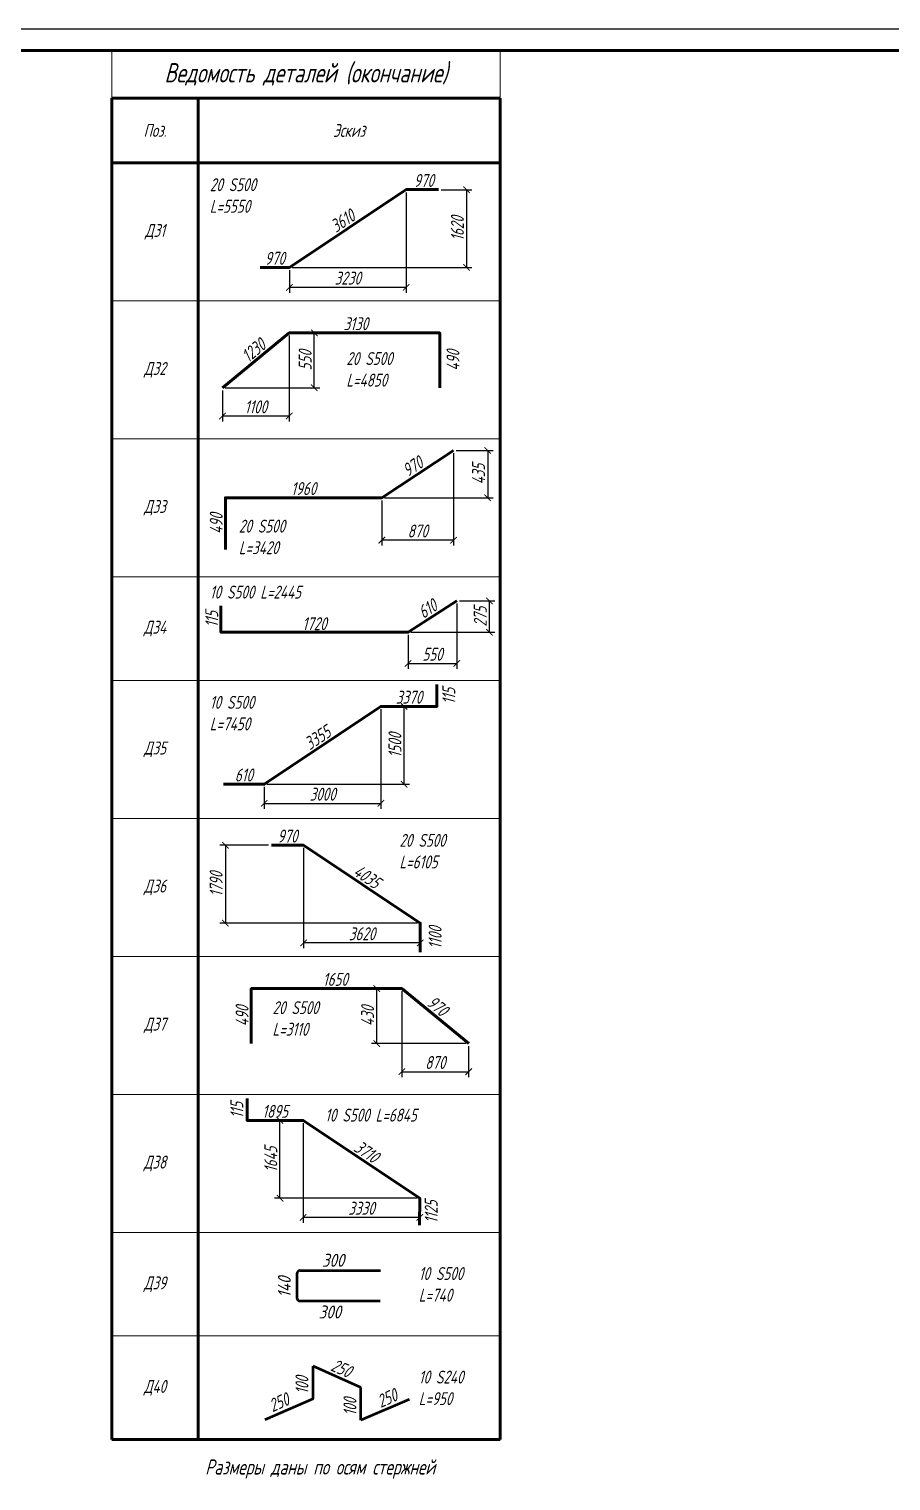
# Paper-space layout 'Спецификация' of a CAD drawing. Header units: millimetres. Extents: x 0 to 840, y 0 to 1163.
# Drawn here: x 220 to 419.8, y 257.4 to 594 of the extents above; entities that cross this region are included whole.
import ezdxf

# ---------------------------------------------------------------- set-up
doc = ezdxf.new("R2010")
doc.units = ezdxf.units.MM
doc.layers.get('Defpoints').update_dxf_attribs({"color": 8})
doc.layers.add('!bru Текст', color=124, linetype='Continuous')
for name, color, linetype, lineweight in [('Обозначение', 94, 'Continuous', 25), ('Обозначения', 82, 'Continuous', 25), ('Основная', 7, 'Continuous', 60)]:
    doc.layers.add(name, color=color, linetype=linetype, lineweight=lineweight)
doc.styles.add('Build', font='simplex.shx', dxfattribs={"width": 0.7, "oblique": 15})
doc.styles.add('KJ', font='simplex.shx', dxfattribs={"width": 0.7, "oblique": 15})
doc.styles.get("Standard").update_dxf_attribs({"font": 'simplex.shx', "width": 0.7, "oblique": 15, "height": 3})
doc.dimstyles.new('Default', dxfattribs={"dimtxt": 3, "dimasz": 1.5, "dimexe": 1.25, "dimexo": 0.625, "dimtad": 1, "dimdec": 0, "dimtxsty": 'Standard', "dimblk": 'ARCHTICK', "dimcen": 2.5, "dimadec": 0, "dimazin": 0, "dimtfac": 1, "dimtdec": 0, "dimtmove": 0, "dimatfit": 3, "dimfxl": 1, "dimarcsym": 0})

# ---------------------------------------------------------------- blocks, each defined once
blk = doc.blocks.new('*U18')
at = {"layer": 'Обозначения'}
blk.add_lwpolyline([(0, 0), (840, 0), (840, 594), (0, 594)], close=True, dxfattribs=at)
at = {"layer": 'Обозначения', "lineweight": 60}
blk.add_lwpolyline([(20, 5), (835, 5), (835, 589), (20, 589)], close=True, dxfattribs=at)
blk = doc.blocks.new('*T790')
at = {"layer": 'Defpoints', "color": 8, "linetype": 'ByBlock', "lineweight": 0, "transparency": 16777216}
for p, q in [((0, 0), (90, 0)), ((0, 0), (0, -11)), ((90, 0), (90, -11))]:
    blk.add_line(p, q, dxfattribs=at)
at = {"layer": 'Обозначения', "color": 0, "linetype": 'Continuous', "lineweight": 60, "transparency": 16777216}
for p, q in [((0, -11), (90, -11)), ((0, -11), (0, -322)), ((20, -11), (20, -322)), ((90, -11), (90, -322)), ((0, -26), (90, -26)), ((0, -322), (90, -322))]:
    blk.add_line(p, q, dxfattribs=at)
at = {"layer": 'Обозначения', "color": 0, "linetype": 'Continuous', "lineweight": 15, "transparency": 16777216}
for p, q in [((0, -58), (90, -58)), ((0, -90), (90, -90)), ((0, -122), (90, -122)), ((0, -146), (90, -146)), ((0, -178), (90, -178)), ((0, -210), (90, -210)), ((0, -242), (90, -242)), ((0, -274), (90, -274)), ((0, -298), (90, -298))]:
    blk.add_line(p, q, dxfattribs=at)
at = {"layer": 'Обозначения', "color": 0, "transparency": 16777216, "attachment_point": 5}
for s, insert, char_height, width in [('Ведомость деталей (окончание)', (45, -5.5), 4.5, 87), ('Поз.', (10, -18.5), 3, 17), ('Эскиз', (55, -18.5), 3, 67), ('Д31', (10, -42), 3, 17), ('Д32', (10, -74), 3, 17), ('Д33', (10, -106), 3, 17), ('Д34', (10, -134), 3, 17), ('Д35', (10, -162), 3, 17), ('Д36', (10, -194), 3, 17), ('Д37', (10, -226), 3, 17), ('Д38', (10, -258), 3, 17), ('Д39', (10, -286), 3, 17), ('Д40', (10, -310), 3, 17)]:
    blk.add_mtext(s, dxfattribs=dict(at, insert=insert, char_height=char_height, width=width))
blk = doc.blocks.new('*D815')
at = {"layer": 'Defpoints', "color": 0, "transparency": 16777216}
for p in [(301.57, 436.96, -33.33), (301.57, 436.96), (274.52, 418.93)]:
    blk.add_point(p, dxfattribs=at)
at = {"layer": 'Обозначение', "color": 0, "transparency": 16777216, "insert": (286.87, 429.71), "char_height": 3, "attachment_point": 5, "rotation": 33.6901}
blk.add_mtext('3355', dxfattribs=at)
blk = doc.blocks.new('_ArchTick')
at = {"color": 0, "linetype": 'ByBlock', "const_width": 0.15}
blk.add_lwpolyline([(-0.5, -0.5), (0.5, 0.5)], dxfattribs=at)
blk = doc.blocks.new('*D816')
at = {"layer": 'Defpoints', "color": 0, "transparency": 16777216}
for p in [(301.57, 436.96), (314.56, 436.96, -33.33), (314.56, 436.96)]:
    blk.add_point(p, dxfattribs=at)
at = {"layer": 'Обозначение', "color": 0, "transparency": 16777216, "insert": (308.07, 439.09), "char_height": 3, "attachment_point": 5}
blk.add_mtext('3370', dxfattribs=at)
blk = doc.blocks.new('*D817')
at = {"layer": 'Defpoints', "color": 0, "transparency": 16777216}
for p in [(265.53, 485.33), (301.78, 485.33, -100), (301.78, 485.33)]:
    blk.add_point(p, dxfattribs=at)
at = {"layer": 'Обозначение', "color": 0, "transparency": 16777216, "insert": (283.65, 487.46), "char_height": 3, "attachment_point": 5}
blk.add_mtext('1960', dxfattribs=at)
blk = doc.blocks.new('*D818')
at = {"layer": 'Defpoints', "color": 0, "transparency": 16777216}
for p in [(318.42, 496.3, -100), (318.42, 496.3), (301.78, 485.33, -100)]:
    blk.add_point(p, dxfattribs=at)
at = {"layer": 'Обозначение', "color": 0, "transparency": 16777216, "insert": (308.93, 492.59), "char_height": 3, "attachment_point": 5, "rotation": 33.3887}
blk.add_mtext('970', dxfattribs=at)
blk = doc.blocks.new('*D819')
at = {"layer": 'Defpoints', "color": 0, "transparency": 16777216}
for p in [(280.32, 523.55, -100), (280.32, 523.55), (264.83, 510.82, -100)]:
    blk.add_point(p, dxfattribs=at)
at = {"layer": 'Обозначение', "color": 0, "transparency": 16777216, "insert": (272.05, 519.51), "char_height": 3, "attachment_point": 5, "rotation": 39.4265}
blk.add_mtext('1230', dxfattribs=at)
blk = doc.blocks.new('*D820')
at = {"layer": 'Defpoints', "color": 0, "transparency": 16777216}
for p in [(276.27, 523.55), (315.23, 523.55, -100), (315.23, 523.55)]:
    blk.add_point(p, dxfattribs=at)
at = {"layer": 'Обозначение', "color": 0, "transparency": 16777216, "insert": (295.75, 525.68), "char_height": 3, "attachment_point": 5}
blk.add_mtext('3130', dxfattribs=at)
blk = doc.blocks.new('*D821')
at = {"layer": 'Defpoints', "color": 0, "transparency": 16777216}
for p in [(273.61, 538.73, -33.33), (280.36, 538.73, -33.33), (280.36, 538.73)]:
    blk.add_point(p, dxfattribs=at)
at = {"layer": 'Обозначение', "color": 0, "transparency": 16777216, "insert": (276.98, 540.85), "char_height": 3, "attachment_point": 5}
blk.add_mtext('970', dxfattribs=at)
blk = doc.blocks.new('*D822')
at = {"layer": 'Defpoints', "color": 0, "transparency": 16777216}
for p in [(307.41, 556.76, -33.33), (307.41, 556.76), (280.36, 538.73)]:
    blk.add_point(p, dxfattribs=at)
at = {"layer": 'Обозначение', "color": 0, "transparency": 16777216, "insert": (292.7, 549.51), "char_height": 3, "attachment_point": 5, "rotation": 33.6901}
blk.add_mtext('3610', dxfattribs=at)
blk = doc.blocks.new('*D823')
at = {"layer": 'Defpoints', "color": 0, "transparency": 16777216}
for p in [(307.41, 556.76), (314.89, 556.76, -33.33), (314.89, 556.76)]:
    blk.add_point(p, dxfattribs=at)
at = {"layer": 'Обозначение', "color": 0, "transparency": 16777216, "insert": (311.52, 558.89), "char_height": 3, "attachment_point": 5}
blk.add_mtext('970', dxfattribs=at)
blk = doc.blocks.new('*D824')
at = {"layer": 'Defpoints', "color": 0, "transparency": 16777216}
for p in [(264.47, 454), (307.88, 454, -100), (307.88, 454)]:
    blk.add_point(p, dxfattribs=at)
at = {"layer": 'Обозначение', "color": 0, "transparency": 16777216, "insert": (286.17, 456.13), "char_height": 3, "attachment_point": 5}
blk.add_mtext('1720', dxfattribs=at)
blk = doc.blocks.new('*D825')
at = {"layer": 'Defpoints', "color": 0, "transparency": 16777216}
for p in [(319.17, 461.44, -100), (319.17, 461.44), (307.88, 454.15, -100)]:
    blk.add_point(p, dxfattribs=at)
at = {"layer": 'Обозначение', "color": 0, "transparency": 16777216, "insert": (312.37, 459.58), "char_height": 3, "attachment_point": 5, "rotation": 32.8582}
blk.add_mtext('610', dxfattribs=at)
blk = doc.blocks.new('*D826')
at = {"layer": 'Defpoints', "color": 0, "transparency": 16777216}
for p in [(301.57, 436.96, -33.33), (274.52, 418.93, -33.33), (301.57, 414.48)]:
    blk.add_point(p, dxfattribs=at)
at = {"layer": 'Обозначение', "color": 0, "lineweight": -2, "transparency": 16777216}
for p, q in [((301.57, 436.34), (301.57, 413.23)), ((274.52, 418.3), (274.52, 413.23)), ((274.52, 414.48), (301.57, 414.48))]:
    blk.add_line(p, q, dxfattribs=at)
at = {"layer": 'Обозначение', "color": 0, "lineweight": -2, "transparency": 16777216, "xscale": 1.5, "yscale": 1.5, "zscale": 1.5, "rotation": 180}
blk.add_blockref('_ArchTick', (274.52, 414.48), dxfattribs=at)
at = {"layer": 'Обозначение', "color": 0, "lineweight": -2, "transparency": 16777216, "xscale": 1.5, "yscale": 1.5, "zscale": 1.5}
blk.add_blockref('_ArchTick', (301.57, 414.48), dxfattribs=at)
at = {"layer": 'Обозначение', "color": 0, "transparency": 16777216, "insert": (288.05, 416.61), "char_height": 3, "attachment_point": 5}
blk.add_mtext('3000', dxfattribs=at)
blk = doc.blocks.new('*D827')
at = {"layer": 'Defpoints', "color": 0, "transparency": 16777216}
for p in [(301.57, 436.96, -33.33), (306.94, 436.96), (274.52, 418.93, -33.33)]:
    blk.add_point(p, dxfattribs=at)
at = {"layer": 'Обозначение', "color": 0, "lineweight": -2, "transparency": 16777216}
for p, q in [((302.2, 436.96), (308.19, 436.96)), ((306.94, 418.93), (306.94, 436.96)), ((275.15, 418.93), (308.19, 418.93))]:
    blk.add_line(p, q, dxfattribs=at)
at = {"layer": 'Обозначение', "color": 0, "lineweight": -2, "transparency": 16777216, "xscale": 1.5, "yscale": 1.5, "zscale": 1.5}
for p, rotation in [((306.94, 436.96), 90), ((306.94, 418.93), 270)]:
    blk.add_blockref('_ArchTick', p, dxfattribs=dict(at, rotation=rotation))
at = {"layer": 'Обозначение', "color": 0, "transparency": 16777216, "insert": (304.82, 427.95), "char_height": 3, "attachment_point": 5, "rotation": 90}
blk.add_mtext('1500', dxfattribs=at)
blk = doc.blocks.new('*D828')
at = {"layer": 'Defpoints', "color": 0, "transparency": 16777216}
for p in [(318.42, 496.3, -100), (301.78, 485.33, -100), (326.32, 485.33)]:
    blk.add_point(p, dxfattribs=at)
at = {"layer": 'Обозначение', "color": 0, "lineweight": -2, "transparency": 16777216}
for p, q in [((319.04, 496.3), (327.57, 496.3)), ((326.32, 496.3), (326.32, 485.33)), ((302.4, 485.33), (327.57, 485.33))]:
    blk.add_line(p, q, dxfattribs=at)
at = {"layer": 'Обозначение', "color": 0, "lineweight": -2, "transparency": 16777216, "xscale": 1.5, "yscale": 1.5, "zscale": 1.5}
for p, rotation in [((326.32, 496.3), 90), ((326.32, 485.33), 270)]:
    blk.add_blockref('_ArchTick', p, dxfattribs=dict(at, rotation=rotation))
at = {"layer": 'Обозначение', "color": 0, "transparency": 16777216, "insert": (324.2, 490.82), "char_height": 3, "attachment_point": 5, "rotation": 90}
blk.add_mtext('435', dxfattribs=at)
blk = doc.blocks.new('*D829')
at = {"layer": 'Defpoints', "color": 0, "transparency": 16777216}
for p in [(318.42, 496.3, -100), (301.78, 485.33, -100), (301.78, 475.5)]:
    blk.add_point(p, dxfattribs=at)
at = {"layer": 'Обозначение', "color": 0, "lineweight": -2, "transparency": 16777216}
for p, q in [((318.42, 495.68), (318.42, 474.25)), ((301.78, 484.71), (301.78, 474.25)), ((318.42, 475.5), (301.78, 475.5))]:
    blk.add_line(p, q, dxfattribs=at)
at = {"layer": 'Обозначение', "color": 0, "lineweight": -2, "transparency": 16777216, "xscale": 1.5, "yscale": 1.5, "zscale": 1.5, "rotation": 180}
blk.add_blockref('_ArchTick', (301.78, 475.5), dxfattribs=at)
at = {"layer": 'Обозначение', "color": 0, "lineweight": -2, "transparency": 16777216, "xscale": 1.5, "yscale": 1.5, "zscale": 1.5}
blk.add_blockref('_ArchTick', (318.42, 475.5), dxfattribs=at)
at = {"layer": 'Обозначение', "color": 0, "transparency": 16777216, "insert": (310.1, 477.62), "char_height": 3, "attachment_point": 5}
blk.add_mtext('870', dxfattribs=at)
blk = doc.blocks.new('*D830')
at = {"layer": 'Defpoints', "color": 0, "transparency": 16777216}
for p in [(280.32, 523.55, -100), (286.13, 523.55), (264.83, 510.82, -100)]:
    blk.add_point(p, dxfattribs=at)
at = {"layer": 'Обозначение', "color": 0, "lineweight": -2, "transparency": 16777216}
for p, q in [((280.94, 523.55), (287.38, 523.55)), ((286.13, 510.82), (286.13, 523.55)), ((265.46, 510.82), (287.38, 510.82))]:
    blk.add_line(p, q, dxfattribs=at)
at = {"layer": 'Обозначение', "color": 0, "lineweight": -2, "transparency": 16777216, "xscale": 1.5, "yscale": 1.5, "zscale": 1.5}
for p, rotation in [((286.13, 523.55), 90), ((286.13, 510.82), 270)]:
    blk.add_blockref('_ArchTick', p, dxfattribs=dict(at, rotation=rotation))
at = {"layer": 'Обозначение', "color": 0, "transparency": 16777216, "insert": (284.01, 517.19), "char_height": 3, "attachment_point": 5, "rotation": 90}
blk.add_mtext('550', dxfattribs=at)
blk = doc.blocks.new('*D831')
at = {"layer": 'Defpoints', "color": 0, "transparency": 16777216}
for p in [(280.32, 523.55, -100), (264.83, 510.82, -100), (264.83, 504.28)]:
    blk.add_point(p, dxfattribs=at)
at = {"layer": 'Обозначение', "color": 0, "lineweight": -2, "transparency": 16777216}
for p, q in [((280.32, 522.93), (280.32, 503.03)), ((264.83, 510.2), (264.83, 503.03)), ((280.32, 504.28), (264.83, 504.28))]:
    blk.add_line(p, q, dxfattribs=at)
at = {"layer": 'Обозначение', "color": 0, "lineweight": -2, "transparency": 16777216, "xscale": 1.5, "yscale": 1.5, "zscale": 1.5, "rotation": 180}
blk.add_blockref('_ArchTick', (264.83, 504.28), dxfattribs=at)
at = {"layer": 'Обозначение', "color": 0, "lineweight": -2, "transparency": 16777216, "xscale": 1.5, "yscale": 1.5, "zscale": 1.5}
blk.add_blockref('_ArchTick', (280.32, 504.28), dxfattribs=at)
at = {"layer": 'Обозначение', "color": 0, "transparency": 16777216, "insert": (272.57, 506.41), "char_height": 3, "attachment_point": 5}
blk.add_mtext('1100', dxfattribs=at)
blk = doc.blocks.new('*D832')
at = {"layer": 'Defpoints', "color": 0, "transparency": 16777216}
for p in [(314.89, 556.76, -33.33), (280.36, 538.73, -33.33), (321.43, 538.73)]:
    blk.add_point(p, dxfattribs=at)
at = {"layer": 'Обозначение', "color": 0, "lineweight": -2, "transparency": 16777216}
for p, q in [((315.51, 556.76), (322.68, 556.76)), ((321.43, 556.76), (321.43, 538.73)), ((280.98, 538.73), (322.68, 538.73))]:
    blk.add_line(p, q, dxfattribs=at)
at = {"layer": 'Обозначение', "color": 0, "lineweight": -2, "transparency": 16777216, "xscale": 1.5, "yscale": 1.5, "zscale": 1.5}
for p, rotation in [((321.43, 556.76), 90), ((321.43, 538.73), 270)]:
    blk.add_blockref('_ArchTick', p, dxfattribs=dict(at, rotation=rotation))
at = {"layer": 'Обозначение', "color": 0, "transparency": 16777216, "insert": (319.3, 547.75), "char_height": 3, "attachment_point": 5, "rotation": 90}
blk.add_mtext('1620', dxfattribs=at)
blk = doc.blocks.new('*D833')
at = {"layer": 'Defpoints', "color": 0, "transparency": 16777216}
for p in [(307.41, 556.76, -33.33), (280.36, 538.73, -33.33), (307.41, 534.13)]:
    blk.add_point(p, dxfattribs=at)
at = {"layer": 'Обозначение', "color": 0, "lineweight": -2, "transparency": 16777216}
for p, q in [((307.41, 556.14), (307.41, 532.88)), ((280.36, 538.1), (280.36, 532.88)), ((280.36, 534.13), (307.41, 534.13))]:
    blk.add_line(p, q, dxfattribs=at)
at = {"layer": 'Обозначение', "color": 0, "lineweight": -2, "transparency": 16777216, "xscale": 1.5, "yscale": 1.5, "zscale": 1.5, "rotation": 180}
blk.add_blockref('_ArchTick', (280.36, 534.13), dxfattribs=at)
at = {"layer": 'Обозначение', "color": 0, "lineweight": -2, "transparency": 16777216, "xscale": 1.5, "yscale": 1.5, "zscale": 1.5}
blk.add_blockref('_ArchTick', (307.41, 534.13), dxfattribs=at)
at = {"layer": 'Обозначение', "color": 0, "transparency": 16777216, "insert": (293.88, 536.25), "char_height": 3, "attachment_point": 5}
blk.add_mtext('3230', dxfattribs=at)
blk = doc.blocks.new('*D834')
at = {"layer": 'Defpoints', "color": 0, "transparency": 16777216}
for p in [(319.17, 461.44, -100), (326.72, 461.44), (307.88, 454.15, -100)]:
    blk.add_point(p, dxfattribs=at)
at = {"layer": 'Обозначение', "color": 0, "lineweight": -2, "transparency": 16777216}
for p, q in [((319.79, 461.44), (327.97, 461.44)), ((326.72, 454.15), (326.72, 461.44)), ((308.5, 454.15), (327.97, 454.15))]:
    blk.add_line(p, q, dxfattribs=at)
at = {"layer": 'Обозначение', "color": 0, "lineweight": -2, "transparency": 16777216, "xscale": 1.5, "yscale": 1.5, "zscale": 1.5}
for p, rotation in [((326.72, 461.44), 90), ((326.72, 454.15), 270)]:
    blk.add_blockref('_ArchTick', p, dxfattribs=dict(at, rotation=rotation))
at = {"layer": 'Обозначение', "color": 0, "transparency": 16777216, "insert": (324.6, 457.79), "char_height": 3, "attachment_point": 5, "rotation": 90}
blk.add_mtext('275', dxfattribs=at)
blk = doc.blocks.new('*D795')
at = {"layer": 'Defpoints', "color": 0, "transparency": 16777216}
for p in [(319.17, 461.44, -100), (307.88, 454.15, -100), (319.17, 446.93)]:
    blk.add_point(p, dxfattribs=at)
at = {"layer": 'Обозначение', "color": 0, "lineweight": -2, "transparency": 16777216}
for p, q in [((319.17, 460.81), (319.17, 445.68)), ((307.88, 453.52), (307.88, 445.68)), ((307.88, 446.93), (319.17, 446.93))]:
    blk.add_line(p, q, dxfattribs=at)
at = {"layer": 'Обозначение', "color": 0, "lineweight": -2, "transparency": 16777216, "xscale": 1.5, "yscale": 1.5, "zscale": 1.5, "rotation": 180}
blk.add_blockref('_ArchTick', (307.88, 446.93), dxfattribs=at)
at = {"layer": 'Обозначение', "color": 0, "lineweight": -2, "transparency": 16777216, "xscale": 1.5, "yscale": 1.5, "zscale": 1.5}
blk.add_blockref('_ArchTick', (319.17, 446.93), dxfattribs=at)
at = {"layer": 'Обозначение', "color": 0, "transparency": 16777216, "insert": (313.52, 449.06), "char_height": 3, "attachment_point": 5}
blk.add_mtext('550', dxfattribs=at)
blk = doc.blocks.new('*D796')
at = {"layer": 'Defpoints', "color": 0, "transparency": 16777216}
for p in [(315.23, 523.55, -100), (320.42, 523.55), (315.23, 510.82, -100)]:
    blk.add_point(p, dxfattribs=at)
at = {"layer": 'Обозначение', "color": 0, "transparency": 16777216, "insert": (318.29, 517.19), "char_height": 3, "attachment_point": 5, "rotation": 90}
blk.add_mtext('490', dxfattribs=at)
blk = doc.blocks.new('*D797')
at = {"layer": 'Defpoints', "color": 0, "transparency": 16777216}
for p in [(265.53, 485.33, -100), (265.53, 485.33), (265.53, 473.34, -100)]:
    blk.add_point(p, dxfattribs=at)
at = {"layer": 'Обозначение', "color": 0, "transparency": 16777216, "insert": (263.4, 479.34), "char_height": 3, "attachment_point": 5, "rotation": 90}
blk.add_mtext('490', dxfattribs=at)
blk = doc.blocks.new('*D798')
at = {"layer": 'Defpoints', "color": 0, "transparency": 16777216}
for p in [(264.47, 460.24, -100), (264.47, 454.15, -100), (264.47, 454.15)]:
    blk.add_point(p, dxfattribs=at)
at = {"layer": 'Обозначение', "color": 0, "transparency": 16777216, "insert": (262.35, 457.19), "char_height": 3, "attachment_point": 5, "rotation": 90}
blk.add_mtext('115', dxfattribs=at)
blk = doc.blocks.new('*D799')
at = {"layer": 'Defpoints', "color": 0, "transparency": 16777216}
for p in [(319.44, 442.42, -100), (319.44, 436.32, -100), (319.44, 436.32)]:
    blk.add_point(p, dxfattribs=at)
at = {"layer": 'Обозначение', "color": 0, "transparency": 16777216, "insert": (317.31, 439.37), "char_height": 3, "attachment_point": 5, "rotation": 90}
blk.add_mtext('115', dxfattribs=at)
blk = doc.blocks.new('*D800')
at = {"layer": 'Defpoints', "color": 0, "transparency": 16777216}
for p in [(265.05, 418.93, -33.33), (265.05, 418.93), (274.52, 418.93, -33.33)]:
    blk.add_point(p, dxfattribs=at)
at = {"layer": 'Обозначение', "color": 0, "transparency": 16777216, "insert": (269.79, 421.05), "char_height": 3, "attachment_point": 5}
blk.add_mtext('610', dxfattribs=at)
blk = doc.blocks.new('*D801')
at = {"layer": 'Defpoints', "color": 0, "transparency": 16777216}
for p in [(283.53, 340.96, -33.33), (283.53, 340.96), (310.58, 322.93)]:
    blk.add_point(p, dxfattribs=at)
at = {"layer": 'Обозначение', "color": 0, "transparency": 16777216, "insert": (298.24, 333.71), "char_height": 3, "attachment_point": 5, "rotation": 326.3099}
blk.add_mtext('3710', dxfattribs=at)
blk = doc.blocks.new('*D802')
at = {"layer": 'Defpoints', "color": 0, "transparency": 16777216}
for p in [(270.55, 340.96, -33.33), (270.55, 340.96), (283.53, 340.96)]:
    blk.add_point(p, dxfattribs=at)
at = {"layer": 'Обозначение', "color": 0, "transparency": 16777216, "insert": (277.04, 343.09), "char_height": 3, "attachment_point": 5}
blk.add_mtext('1895', dxfattribs=at)
blk = doc.blocks.new('*D803')
at = {"layer": 'Defpoints', "color": 0, "transparency": 16777216}
for p in [(306.43, 371.55, -100), (306.43, 371.55), (321.91, 358.82, -100)]:
    blk.add_point(p, dxfattribs=at)
at = {"layer": 'Обозначение', "color": 0, "transparency": 16777216, "insert": (314.69, 367.51), "char_height": 3, "attachment_point": 5, "rotation": 320.5735}
blk.add_mtext('970', dxfattribs=at)
blk = doc.blocks.new('*D804')
at = {"layer": 'Defpoints', "color": 0, "transparency": 16777216}
for p in [(271.52, 371.55, -100), (271.52, 371.55), (310.48, 371.55)]:
    blk.add_point(p, dxfattribs=at)
at = {"layer": 'Обозначение', "color": 0, "transparency": 16777216, "insert": (291, 373.68), "char_height": 3, "attachment_point": 5}
blk.add_mtext('1650', dxfattribs=at)
blk = doc.blocks.new('*D805')
at = {"layer": 'Defpoints', "color": 0, "transparency": 16777216}
for p in [(283.65, 404.76, -33.33), (283.65, 404.76), (310.7, 386.73)]:
    blk.add_point(p, dxfattribs=at)
at = {"layer": 'Обозначение', "color": 0, "transparency": 16777216, "insert": (298.36, 397.51), "char_height": 3, "attachment_point": 5, "rotation": 326.3099}
blk.add_mtext('4035', dxfattribs=at)
blk = doc.blocks.new('*D806')
at = {"layer": 'Defpoints', "color": 0, "transparency": 16777216}
for p in [(276.17, 404.76, -33.33), (276.17, 404.76), (283.65, 404.76)]:
    blk.add_point(p, dxfattribs=at)
at = {"layer": 'Обозначение', "color": 0, "transparency": 16777216, "insert": (279.91, 406.89), "char_height": 3, "attachment_point": 5}
blk.add_mtext('970', dxfattribs=at)
blk = doc.blocks.new('*D807')
at = {"layer": 'Defpoints', "color": 0, "transparency": 16777216}
for p in [(283.53, 340.96, -33.33), (310.58, 322.93, -33.33), (283.53, 318.48)]:
    blk.add_point(p, dxfattribs=at)
at = {"layer": 'Обозначение', "color": 0, "lineweight": -2, "transparency": 16777216}
for p, q in [((283.53, 340.34), (283.53, 317.23)), ((310.58, 322.3), (310.58, 317.23)), ((310.58, 318.48), (283.53, 318.48))]:
    blk.add_line(p, q, dxfattribs=at)
at = {"layer": 'Обозначение', "color": 0, "lineweight": -2, "transparency": 16777216, "xscale": 1.5, "yscale": 1.5, "zscale": 1.5, "rotation": 180}
blk.add_blockref('_ArchTick', (283.53, 318.48), dxfattribs=at)
at = {"layer": 'Обозначение', "color": 0, "lineweight": -2, "transparency": 16777216, "xscale": 1.5, "yscale": 1.5, "zscale": 1.5}
blk.add_blockref('_ArchTick', (310.58, 318.48), dxfattribs=at)
at = {"layer": 'Обозначение', "color": 0, "transparency": 16777216, "insert": (297.06, 320.61), "char_height": 3, "attachment_point": 5}
blk.add_mtext('3330', dxfattribs=at)
blk = doc.blocks.new('*D808')
at = {"layer": 'Defpoints', "color": 0, "transparency": 16777216}
for p in [(278.17, 340.96), (283.53, 340.96, -33.33), (310.58, 322.93, -33.33)]:
    blk.add_point(p, dxfattribs=at)
at = {"layer": 'Обозначение', "color": 0, "lineweight": -2, "transparency": 16777216}
for p, q in [((282.91, 340.96), (276.92, 340.96)), ((278.17, 322.93), (278.17, 340.96)), ((309.96, 322.93), (276.92, 322.93))]:
    blk.add_line(p, q, dxfattribs=at)
at = {"layer": 'Обозначение', "color": 0, "lineweight": -2, "transparency": 16777216, "xscale": 1.5, "yscale": 1.5, "zscale": 1.5}
for p, rotation in [((278.17, 340.96), 90), ((278.17, 322.93), 270)]:
    blk.add_blockref('_ArchTick', p, dxfattribs=dict(at, rotation=rotation))
at = {"layer": 'Обозначение', "color": 0, "transparency": 16777216, "insert": (276.04, 331.95), "char_height": 3, "attachment_point": 5, "rotation": 90}
blk.add_mtext('1645', dxfattribs=at)
blk = doc.blocks.new('*D809')
at = {"layer": 'Defpoints', "color": 0, "transparency": 16777216}
for p in [(300.61, 371.55), (306.43, 371.55, -100), (321.91, 358.82, -100)]:
    blk.add_point(p, dxfattribs=at)
at = {"layer": 'Обозначение', "color": 0, "lineweight": -2, "transparency": 16777216}
for p, q in [((305.8, 371.55), (299.36, 371.55)), ((300.61, 358.82), (300.61, 371.55)), ((321.29, 358.82), (299.36, 358.82))]:
    blk.add_line(p, q, dxfattribs=at)
at = {"layer": 'Обозначение', "color": 0, "lineweight": -2, "transparency": 16777216, "xscale": 1.5, "yscale": 1.5, "zscale": 1.5}
for p, rotation in [((300.61, 371.55), 90), ((300.61, 358.82), 270)]:
    blk.add_blockref('_ArchTick', p, dxfattribs=dict(at, rotation=rotation))
at = {"layer": 'Обозначение', "color": 0, "transparency": 16777216, "insert": (298.48, 365.19), "char_height": 3, "attachment_point": 5, "rotation": 90}
blk.add_mtext('430', dxfattribs=at)
blk = doc.blocks.new('*D810')
at = {"layer": 'Defpoints', "color": 0, "transparency": 16777216}
for p in [(306.43, 371.55, -100), (321.91, 358.82, -100), (321.91, 352.28)]:
    blk.add_point(p, dxfattribs=at)
at = {"layer": 'Обозначение', "color": 0, "lineweight": -2, "transparency": 16777216}
for p, q in [((306.43, 370.93), (306.43, 351.03)), ((321.91, 358.2), (321.91, 351.03)), ((306.43, 352.28), (321.91, 352.28))]:
    blk.add_line(p, q, dxfattribs=at)
at = {"layer": 'Обозначение', "color": 0, "lineweight": -2, "transparency": 16777216, "xscale": 1.5, "yscale": 1.5, "zscale": 1.5, "rotation": 180}
blk.add_blockref('_ArchTick', (306.43, 352.28), dxfattribs=at)
at = {"layer": 'Обозначение', "color": 0, "lineweight": -2, "transparency": 16777216, "xscale": 1.5, "yscale": 1.5, "zscale": 1.5}
blk.add_blockref('_ArchTick', (321.91, 352.28), dxfattribs=at)
at = {"layer": 'Обозначение', "color": 0, "transparency": 16777216, "insert": (314.17, 354.41), "char_height": 3, "attachment_point": 5}
blk.add_mtext('870', dxfattribs=at)
blk = doc.blocks.new('*D811')
at = {"layer": 'Defpoints', "color": 0, "transparency": 16777216}
for p in [(276.17, 404.76, -33.33), (265.51, 386.73), (310.7, 386.73, -33.33)]:
    blk.add_point(p, dxfattribs=at)
at = {"layer": 'Обозначение', "color": 0, "lineweight": -2, "transparency": 16777216}
for p, q in [((275.55, 404.76), (264.26, 404.76)), ((265.51, 404.76), (265.51, 386.73)), ((310.08, 386.73), (264.26, 386.73))]:
    blk.add_line(p, q, dxfattribs=at)
at = {"layer": 'Обозначение', "color": 0, "lineweight": -2, "transparency": 16777216, "xscale": 1.5, "yscale": 1.5, "zscale": 1.5}
for p, rotation in [((265.51, 404.76), 90), ((265.51, 386.73), 270)]:
    blk.add_blockref('_ArchTick', p, dxfattribs=dict(at, rotation=rotation))
at = {"layer": 'Обозначение', "color": 0, "transparency": 16777216, "insert": (263.38, 395.75), "char_height": 3, "attachment_point": 5, "rotation": 90}
blk.add_mtext('1790', dxfattribs=at)
blk = doc.blocks.new('*D812')
at = {"layer": 'Defpoints', "color": 0, "transparency": 16777216}
for p in [(283.65, 404.76, -33.33), (310.7, 386.73, -33.33), (283.65, 382.13)]:
    blk.add_point(p, dxfattribs=at)
at = {"layer": 'Обозначение', "color": 0, "lineweight": -2, "transparency": 16777216}
for p, q in [((283.65, 404.14), (283.65, 380.88)), ((310.7, 386.1), (310.7, 380.88)), ((310.7, 382.13), (283.65, 382.13))]:
    blk.add_line(p, q, dxfattribs=at)
at = {"layer": 'Обозначение', "color": 0, "lineweight": -2, "transparency": 16777216, "xscale": 1.5, "yscale": 1.5, "zscale": 1.5, "rotation": 180}
blk.add_blockref('_ArchTick', (283.65, 382.13), dxfattribs=at)
at = {"layer": 'Обозначение', "color": 0, "lineweight": -2, "transparency": 16777216, "xscale": 1.5, "yscale": 1.5, "zscale": 1.5}
blk.add_blockref('_ArchTick', (310.7, 382.13), dxfattribs=at)
at = {"layer": 'Обозначение', "color": 0, "transparency": 16777216, "insert": (297.18, 384.25), "char_height": 3, "attachment_point": 5}
blk.add_mtext('3620', dxfattribs=at)
blk = doc.blocks.new('*D813')
at = {"layer": 'Defpoints', "color": 0, "transparency": 16777216}
for p in [(271.52, 371.55, -100), (271.52, 371.55), (271.52, 358.82, -100)]:
    blk.add_point(p, dxfattribs=at)
at = {"layer": 'Обозначение', "color": 0, "transparency": 16777216, "insert": (269.39, 365.19), "char_height": 3, "attachment_point": 5, "rotation": 90}
blk.add_mtext('490', dxfattribs=at)
blk = doc.blocks.new('*D814')
at = {"layer": 'Defpoints', "color": 0, "transparency": 16777216}
for p in [(270.3, 346.42, -100), (270.3, 340.32, -100), (270.3, 340.32)]:
    blk.add_point(p, dxfattribs=at)
at = {"layer": 'Обозначение', "color": 0, "transparency": 16777216, "insert": (268.17, 343.37), "char_height": 3, "attachment_point": 5, "rotation": 90}
blk.add_mtext('115', dxfattribs=at)
blk = doc.blocks.new('*D793')
at = {"layer": 'Defpoints', "color": 0, "transparency": 16777216}
for p in [(310.58, 322.93, -33.33), (310.53, 316.67, -33.33), (315.36, 316.67)]:
    blk.add_point(p, dxfattribs=at)
at = {"layer": 'Обозначение', "color": 0, "transparency": 16777216, "insert": (313.23, 319.8), "char_height": 3, "attachment_point": 5, "rotation": 90}
blk.add_mtext('1125', dxfattribs=at)
blk = doc.blocks.new('*D794')
at = {"layer": 'Defpoints', "color": 0, "transparency": 16777216}
for p in [(310.7, 386.73, -33.33), (316.26, 386.73), (310.7, 379.97, -33.33)]:
    blk.add_point(p, dxfattribs=at)
at = {"layer": 'Обозначение', "color": 0, "transparency": 16777216, "insert": (314.14, 383.35), "char_height": 3, "attachment_point": 5, "rotation": 90}
blk.add_mtext('1100', dxfattribs=at)

psp = doc.layouts.new('Спецификация')

# ---------------------------------------------------------------- linework, layer by layer
at = {"color": 7, "lineweight": 50}
for p, q in [((282.098, 305.41), (282.098, 299.867)), ((282.838, 306.15), (301.512, 306.15)), ((282.839, 299.126), (301.419, 299.126))]:
    psp.add_line(p, q, dxfattribs=at)
at = {"lineweight": 50}
for p, q in [((296.906, 279.078), (285.894, 284.037)), ((285.894, 276.418), (285.894, 284.037)), ((285.894, 276.418), (274.672, 271.58)), ((296.906, 271.459), (296.906, 279.078)), ((308.128, 276.297), (296.906, 271.459))]:
    psp.add_line(p, q, dxfattribs=at)
at = {"color": 7, "lineweight": 50}
for centre, start, end in [((282.838, 305.41), 90, 180), ((282.838, 299.867), 180, 270)]:
    psp.add_arc(centre, 0.74, start, end, dxfattribs=at)
at = {"layer": 'Основная', "color": 30, "elevation": -33.333}
for points in [[(273.61, 538.73), (280.356, 538.73), (307.406, 556.763), (314.888, 556.763)], [(310.701, 379.974), (310.701, 386.73), (283.651, 404.763), (276.17, 404.763)]]:
    psp.add_lwpolyline(points, dxfattribs=at)
at = {"layer": 'Основная', "color": 2, "elevation": -100}
for points in [[(315.225, 510.823), (315.225, 523.555), (280.315, 523.555), (264.83, 510.823)], [(265.526, 473.344), (265.526, 485.333), (301.777, 485.333), (318.418, 496.3)], [(271.517, 358.823), (271.517, 371.555), (306.427, 371.555), (321.912, 358.823)]]:
    psp.add_lwpolyline(points, dxfattribs=at)
at = {"layer": 'Основная', "color": 4}
for points, elevation in [([(319.166, 461.438), (307.878, 454.147), (264.471, 454.147), (264.471, 460.24)], -100), ([(265.053, 418.93), (274.524, 418.93), (301.574, 436.963), (313.494, 436.963), (314.56, 436.963), (314.56, 442.072)], -33.333), ([(310.528, 316.673), (310.584, 322.93), (283.534, 340.963), (271.614, 340.963), (270.547, 340.963), (270.547, 346.072)], -33.333)]:
    psp.add_lwpolyline(points, dxfattribs=dict(at, elevation=elevation))

# ---------------------------------------------------------------- block references
psp.add_blockref('*T790', (239.193, 589))
at = {"layer": 'Основная'}
psp.add_blockref('*U18', (0, 0), dxfattribs=at)

# ---------------------------------------------------------------- texts
at = {"layer": '!bru Текст', "insert": (287.483, 260.154), "char_height": 3.5, "width": 89.99997, "attachment_point": 5, "style": 'Build'}
psp.add_mtext('Размеры даны по осям стержней', dxfattribs=at)
at = {"color": 7, "style": 'KJ', "oblique": 15, "width": 0.8}
for p in [(287.884, 307.053), (287.131, 295.065)]:
    psp.add_text('300', height=3, dxfattribs=at).set_placement(p)
psp.add_text('140', height=3, rotation=90, dxfattribs=at).set_placement((280.694, 299.911))
at = {"style": 'KJ', "oblique": 15, "width": 0.7}
for s, rotation, p in [('250', 336, (289.709, 283.094)), ('100', 90, (284.764, 277.551)), ('250', 24, (276.44, 273.301)), ('100', 90, (295.889, 272.538)), ('250', 24, (301.521, 274.282))]:
    psp.add_text(s, height=3, rotation=rotation, dxfattribs=at).set_placement(p)
at = {"layer": 'Defpoints', "char_height": 3, "attachment_point": 1}
for s, insert in [('20 S500^JL=5550', (261.899, 559.407)), ('20 S500^JL=4850', (293.55, 519.106)), ('20 S500^JL=3420', (268.625, 480.254)), ('10 S500 L=2445', (261.899, 464.96)), ('10 S500^JL=7450', (261.899, 439.407)), ('20 S500^JL=6105', (305.856, 407.407)), ('20 S500^JL=3110', (276.432, 368.615, -100)), ('10 S500 L=6845', (288.626, 343.709)), ('10 S500^JL=740', (310.333, 306.977)), ('10 S240^JL=950', (310.333, 282.977))]:
    psp.add_mtext_dynamic_manual_height_columns(s, width=75.91189, gutter_width=15, heights=[0], dxfattribs=dict(at, insert=insert))

# ---------------------------------------------------------------- dimensions: what is measured, and where the dimension line sits
at = {"layer": 'Обозначение'}
for base, p1, p2, angle, text, picture, middle, dimtype in [((314.888, 556.763), (307.406, 556.763), (314.888, 556.763, -33.333), 0, '970', '*D823', (311.519, 556.763), 161), ((280.356, 538.73), (273.61, 538.73, -33.333), (280.356, 538.73, -33.333), 360, '970', '*D821', (276.983, 538.73), 161), ((280.315, 523.555), (264.83, 510.823, -100), (280.315, 523.555, -100), 39.42652, '1230', '*D819', (273.404, 517.872), 161), ((318.418, 496.3), (301.777, 485.333, -100), (318.418, 496.3, -100), 33.38867, '970', '*D818', (310.098, 490.816), 161), ((319.166, 461.438), (307.878, 454.147, -100), (319.166, 461.438, -100), 32.85823, '610', '*D825', (313.522, 457.793), 161), ((276.17, 404.763), (283.651, 404.763), (276.17, 404.763, -33.333), 180, '970', '*D806', (279.911, 404.763), 161), ((316.263, 386.73), (310.701, 379.974, -33.333), (310.701, 386.73, -33.333), 90, '1100', '*D794', (316.263, 383.352), 160), ((271.517, 371.555), (271.517, 358.823, -100), (271.517, 371.555, -100), 90, '490', '*D813', (271.517, 365.189), 161), ((306.427, 371.555), (321.912, 358.823, -100), (306.427, 371.555, -100), 140.57348, '970', '*D803', (313.339, 365.872), 161), ((315.355, 316.673), (310.584, 322.93, -33.333), (310.528, 316.673, -33.333), 90, '1125', '*D793', (315.355, 319.801), 160)]:
    dim = psp.add_linear_dim(base=base, p1=p1, p2=p2, angle=angle, text=text, dimstyle='Default', override={"dimse1": 1, "dimse2": 1, "dimsd1": 1, "dimsd2": 1}, dxfattribs=at)
    dim.commit()
    dim.dimension.update_dxf_attribs({"geometry": picture, "text_midpoint": middle, "dimtype": dimtype})
for base, p1, p2, text, picture, middle in [((307.406, 534.13), (280.356, 538.73, -33.333), (307.406, 556.763, -33.333), '3230', '*D833', (293.881, 536.255)), ((264.83, 504.284), (280.315, 523.555, -100), (264.83, 510.823, -100), '1100', '*D831', (272.573, 506.409)), ((301.777, 475.499), (318.418, 496.3, -100), (301.777, 485.333, -100), '870', '*D829', (310.098, 477.624)), ((301.574, 414.482), (274.524, 418.93, -33.333), (301.574, 436.963, -33.333), '3000', '*D826', (288.049, 416.607))]:
    dim = psp.add_linear_dim(base=base, p1=p1, p2=p2, text=text, dimstyle='Default', dxfattribs=at)
    dim.commit()
    dim.dimension.update_dxf_attribs({"geometry": picture, "text_midpoint": middle})
for base, p1, p2, angle, text, picture, middle in [((321.427, 538.73), (314.888, 556.763, -33.333), (280.356, 538.73, -33.333), 90, '1620', '*D832', (319.302, 547.747)), ((306.941, 436.963), (274.524, 418.93, -33.333), (301.574, 436.963, -33.333), 90, '1500', '*D827', (304.816, 427.946)), ((265.506, 386.73), (276.17, 404.763, -33.333), (310.701, 386.73, -33.333), 90, '1790', '*D811', (263.381, 395.747)), ((283.651, 382.13), (310.701, 386.73, -33.333), (283.651, 404.763, -33.333), 180, '3620', '*D812', (297.176, 384.255)), ((321.912, 352.284), (306.427, 371.555, -100), (321.912, 358.823, -100), 180, '870', '*D810', (314.17, 354.409)), ((278.166, 340.963), (310.584, 322.93, -33.333), (283.534, 340.963, -33.333), 90, '1645', '*D808', (276.041, 331.946)), ((283.534, 318.482), (310.584, 322.93, -33.333), (283.534, 340.963, -33.333), 180, '3330', '*D807', (297.059, 320.607))]:
    dim = psp.add_linear_dim(base=base, p1=p1, p2=p2, angle=angle, text=text, dimstyle='Default', dxfattribs=at)
    dim.commit()
    dim.dimension.update_dxf_attribs({"geometry": picture, "text_midpoint": middle})
for p1, p2, distance, text, picture, middle in [((280.356, 538.73), (307.406, 556.763, -33.333), 0, '3610', '*D822', (292.702, 549.515)), ((276.266, 523.555), (315.225, 523.555, -100), 0, '3130', '*D820', (295.746, 525.68)), ((315.225, 510.823, -100), (315.225, 523.555, -100), -5.194, '490', '*D796', (318.294, 517.189)), ((265.526, 485.333, -100), (301.777, 485.333, -200), 0, '1960', '*D817', (283.652, 487.458, -100)), ((265.526, 473.344, -100), (265.526, 485.333, -100), 0, '490', '*D797', (263.401, 479.338)), ((264.471, 460.24, -100), (264.471, 454.147, -100), 0, '115', '*D798', (262.346, 457.194)), ((264.471, 454.002), (307.878, 454.002, -100), 0, '1720', '*D824', (286.175, 456.127)), ((301.574, 436.963), (314.56, 436.963, -33.333), 0, '3370', '*D816', (308.067, 439.088)), ((319.44, 442.418, -33.333), (319.44, 436.325, -33.333), 0, '115', '*D799', (317.315, 439.371, 66.667)), ((274.524, 418.93), (301.574, 436.963, -33.333), 0, '3355', '*D815', (286.87, 429.714)), ((310.701, 386.73), (283.651, 404.763, -33.333), 0, '4035', '*D805', (298.355, 397.515)), ((310.476, 371.555), (271.517, 371.555, -100), 0, '1650', '*D804', (290.997, 373.68)), ((270.296, 346.418, -33.333), (270.296, 340.325, -33.333), 0, '115', '*D814', (268.171, 343.371, 66.667)), ((283.534, 340.963), (270.547, 340.963, -33.333), 0, '1895', '*D802', (277.04, 343.088)), ((310.584, 322.93), (283.534, 340.963, -33.333), 0, '3710', '*D801', (298.237, 333.714))]:
    dim = psp.add_aligned_dim(p1=p1, p2=p2, distance=distance, text=text, dimstyle='Default', override={"dimse1": 1, "dimse2": 1, "dimsd1": 1, "dimsd2": 1}, dxfattribs=at)
    dim.commit()
    dim.dimension.update_dxf_attribs({"geometry": picture, "text_midpoint": middle})
for base, p1, p2, text, picture, middle in [((286.134, 523.555), (264.83, 510.823, -100), (280.315, 523.555, -100), '550', '*D830', (286.134, 517.189)), ((326.322, 485.333), (318.418, 496.3, -100), (301.777, 485.333, -100), '435', '*D828', (326.322, 490.816)), ((326.721, 461.438), (307.878, 454.147, -100), (319.166, 461.438, -100), '275', '*D834', (326.721, 457.793)), ((300.608, 371.555), (321.912, 358.823, -100), (306.427, 371.555, -100), '430', '*D809', (300.608, 365.189))]:
    dim = psp.add_linear_dim(base=base, p1=p1, p2=p2, angle=90, text=text, dimstyle='Default', dxfattribs=at)
    dim.commit()
    dim.dimension.update_dxf_attribs({"geometry": picture, "text_midpoint": middle, "dimtype": 160})
dim = psp.add_linear_dim(base=(319.166, 446.932), p1=(307.878, 454.147, -100), p2=(319.166, 461.438, -100), text='550', dimstyle='Default', dxfattribs=at)
dim.commit()
dim.dimension.update_dxf_attribs({"geometry": '*D795', "text_midpoint": (313.522, 446.932), "dimtype": 160})
dim = psp.add_linear_dim(base=(265.053, 418.93), p1=(274.524, 418.93, -33.333), p2=(265.053, 418.93, -33.333), text='610', dimstyle='Default', override={"dimse1": 1, "dimse2": 1, "dimsd1": 1, "dimsd2": 1}, dxfattribs=at)
dim.commit()
dim.dimension.update_dxf_attribs({"geometry": '*D800', "text_midpoint": (269.789, 421.055)})

doc.saveas('drawing.dxf')
